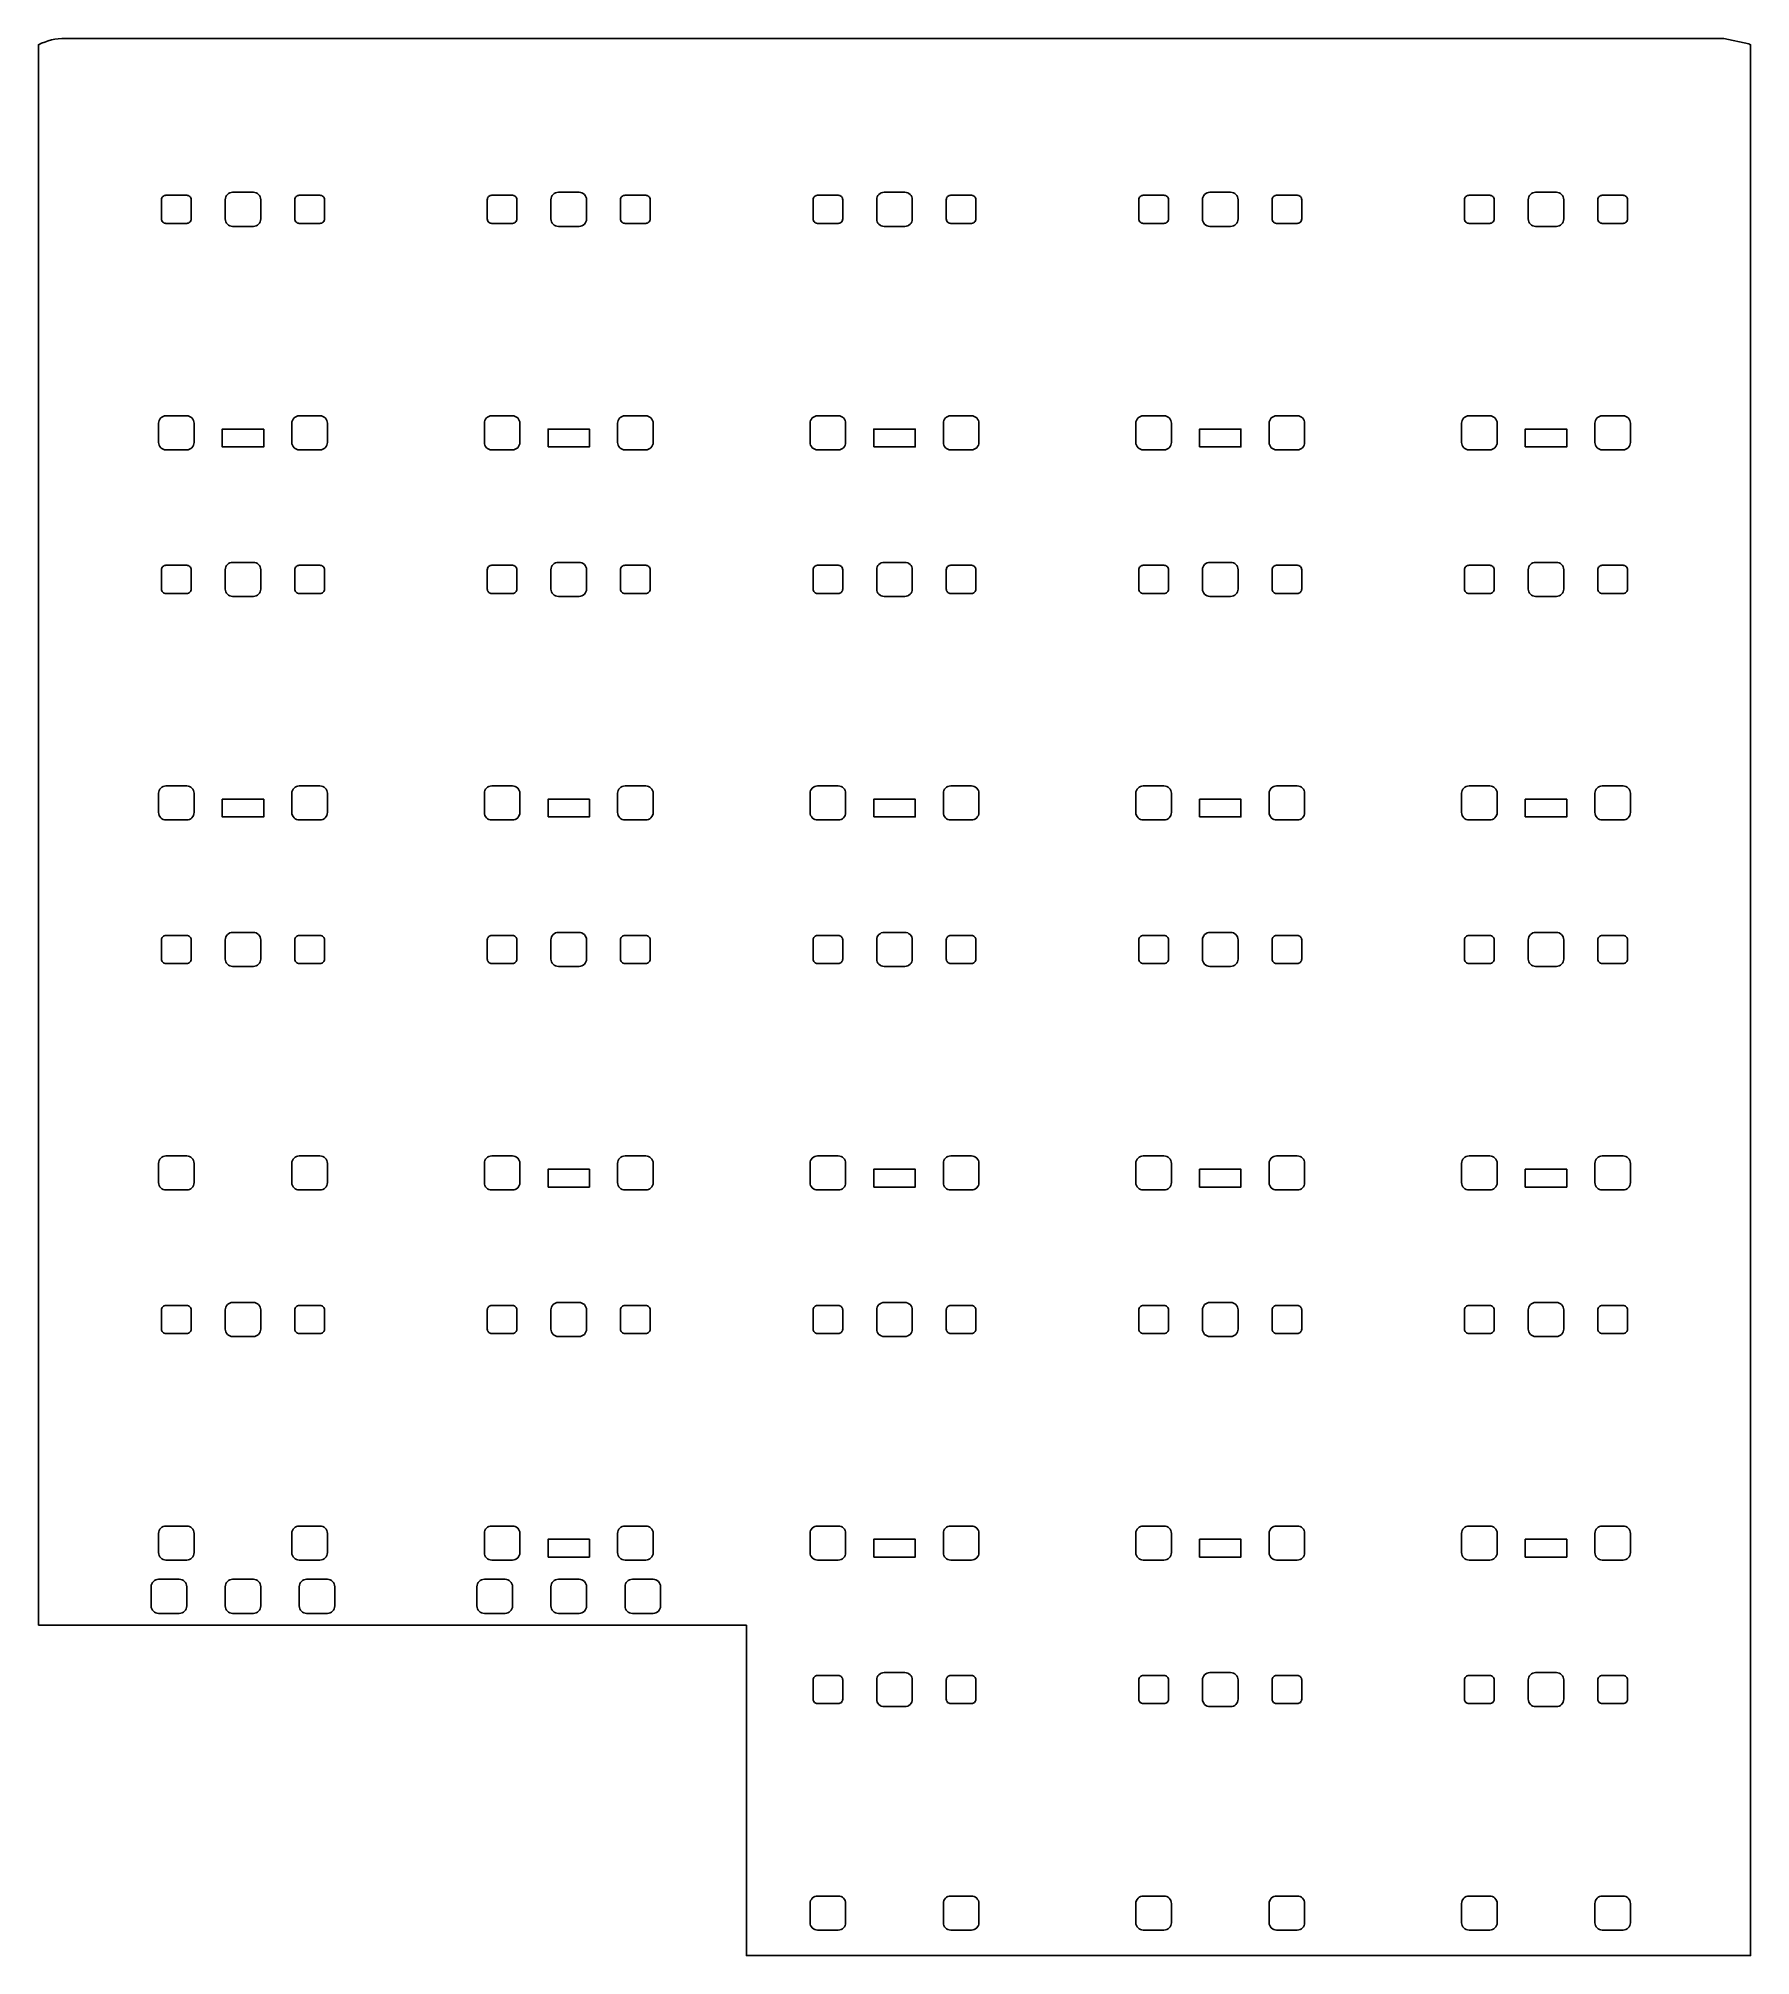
# Model space of a CAD drawing. Header units: millimetres. Extents: x -28.9 to 28.9, y -12.3 to 52.5.
import ezdxf

# ---------------------------------------------------------------- set-up
doc = ezdxf.new("R2010")
doc.units = ezdxf.units.MM
doc.layers.get('0').update_dxf_attribs({"linetype": 'CONTINUOUS'})

msp = doc.modelspace()

# ---------------------------------------------------------------- linework, layer by layer
for points in [[(-28.91, -1.1), (-28.91, 52.281, -0.118648), (-28, 52.5), (28, 52.5), (28.844, 52.313, -0.00916), (28.91, 52.281), (28.91, -12.262), (-5, -12.262), (-5, -1.1)], [(-22.35, 46.15, -0.414214), (-22.6, 46.4), (-22.6, 47.05, -0.414214), (-22.35, 47.3), (-21.65, 47.3, -0.414214), (-21.4, 47.05), (-21.4, 46.4, -0.414214), (-21.65, 46.15)], [(-11.35, 46.15, -0.414214), (-11.6, 46.4), (-11.6, 47.05, -0.414214), (-11.35, 47.3), (-10.65, 47.3, -0.414214), (-10.4, 47.05), (-10.4, 46.4, -0.414214), (-10.65, 46.15)], [(-0.35, 46.15, -0.414214), (-0.6, 46.4), (-0.6, 47.05, -0.414214), (-0.35, 47.3), (0.35, 47.3, -0.414214), (0.6, 47.05), (0.6, 46.4, -0.414214), (0.35, 46.15)], [(10.65, 46.15, -0.414214), (10.4, 46.4), (10.4, 47.05, -0.414214), (10.65, 47.3), (11.35, 47.3, -0.414214), (11.6, 47.05), (11.6, 46.4, -0.414214), (11.35, 46.15)], [(22.6, 46.4), (22.6, 47.05, 0.414214), (22.35, 47.3), (21.65, 47.3, 0.414214), (21.4, 47.05), (21.4, 46.4, 0.414214), (21.65, 46.15), (22.35, 46.15, 0.414214)], [(-24.75, 47.05, -0.414214), (-24.6, 47.2), (-23.9, 47.2, -0.414214), (-23.75, 47.05), (-23.75, 46.4, -0.414214), (-23.9, 46.25), (-24.6, 46.25, -0.414214), (-24.75, 46.4)], [(-19.4, 47.2, -0.414214), (-19.25, 47.05), (-19.25, 46.4, -0.414214), (-19.4, 46.25), (-20.1, 46.25, -0.414214), (-20.25, 46.4), (-20.25, 47.05, -0.414214), (-20.1, 47.2)], [(-13.75, 47.05, -0.414214), (-13.6, 47.2), (-12.9, 47.2, -0.414214), (-12.75, 47.05), (-12.75, 46.4, -0.414214), (-12.9, 46.25), (-13.6, 46.25, -0.414214), (-13.75, 46.4)], [(-8.4, 47.2, -0.414214), (-8.25, 47.05), (-8.25, 46.4, -0.414214), (-8.4, 46.25), (-9.1, 46.25, -0.414214), (-9.25, 46.4), (-9.25, 47.05, -0.414214), (-9.1, 47.2)], [(-2.75, 47.05, -0.414214), (-2.6, 47.2), (-1.9, 47.2, -0.414214), (-1.75, 47.05), (-1.75, 46.4, -0.414214), (-1.9, 46.25), (-2.6, 46.25, -0.414214), (-2.75, 46.4)], [(2.6, 47.2, -0.414214), (2.75, 47.05), (2.75, 46.4, -0.414214), (2.6, 46.25), (1.9, 46.25, -0.414214), (1.75, 46.4), (1.75, 47.05, -0.414214), (1.9, 47.2)], [(8.25, 47.05, -0.414214), (8.4, 47.2), (9.1, 47.2, -0.414214), (9.25, 47.05), (9.25, 46.4, -0.414214), (9.1, 46.25), (8.4, 46.25, -0.414214), (8.25, 46.4)], [(13.6, 47.2, -0.414214), (13.75, 47.05), (13.75, 46.4, -0.414214), (13.6, 46.25), (12.9, 46.25, -0.414214), (12.75, 46.4), (12.75, 47.05, -0.414214), (12.9, 47.2)], [(19.25, 47.05, -0.414214), (19.4, 47.2), (20.1, 47.2, -0.414214), (20.25, 47.05), (20.25, 46.4, -0.414214), (20.1, 46.25), (19.4, 46.25, -0.414214), (19.25, 46.4)], [(24.6, 47.2, -0.414214), (24.75, 47.05), (24.75, 46.4, -0.414214), (24.6, 46.25), (23.9, 46.25, -0.414214), (23.75, 46.4), (23.75, 47.05, -0.414214), (23.9, 47.2)], [(-24.85, 39.5, -0.414214), (-24.6, 39.75), (-23.9, 39.75, -0.414214), (-23.65, 39.5), (-23.65, 38.85, -0.414214), (-23.9, 38.6), (-24.6, 38.6, -0.414214), (-24.85, 38.85)], [(-20.1, 38.6, -0.414214), (-20.35, 38.85), (-20.35, 39.5, -0.414214), (-20.1, 39.75), (-19.4, 39.75, -0.414214), (-19.15, 39.5), (-19.15, 38.85, -0.414214), (-19.4, 38.6)], [(-13.85, 39.5, -0.414214), (-13.6, 39.75), (-12.9, 39.75, -0.414214), (-12.65, 39.5), (-12.65, 38.85, -0.414214), (-12.9, 38.6), (-13.6, 38.6, -0.414214), (-13.85, 38.85)], [(-9.1, 38.6, -0.414214), (-9.35, 38.85), (-9.35, 39.5, -0.414214), (-9.1, 39.75), (-8.4, 39.75, -0.414214), (-8.15, 39.5), (-8.15, 38.85, -0.414214), (-8.4, 38.6)], [(-2.85, 39.5, -0.414214), (-2.6, 39.75), (-1.9, 39.75, -0.414214), (-1.65, 39.5), (-1.65, 38.85, -0.414214), (-1.9, 38.6), (-2.6, 38.6, -0.414214), (-2.85, 38.85)], [(1.9, 38.6, -0.414214), (1.65, 38.85), (1.65, 39.5, -0.414214), (1.9, 39.75), (2.6, 39.75, -0.414214), (2.85, 39.5), (2.85, 38.85, -0.414214), (2.6, 38.6)], [(8.15, 39.5, -0.414214), (8.4, 39.75), (9.1, 39.75, -0.414214), (9.35, 39.5), (9.35, 38.85, -0.414214), (9.1, 38.6), (8.4, 38.6, -0.414214), (8.15, 38.85)], [(12.9, 38.6, -0.414214), (12.65, 38.85), (12.65, 39.5, -0.414214), (12.9, 39.75), (13.6, 39.75, -0.414214), (13.85, 39.5), (13.85, 38.85, -0.414214), (13.6, 38.6)], [(19.4, 38.6), (20.1, 38.6, 0.414214), (20.35, 38.85), (20.35, 39.5, 0.414214), (20.1, 39.75), (19.4, 39.75, 0.414214), (19.15, 39.5), (19.15, 38.85, 0.414214)], [(24.85, 38.85), (24.85, 39.5, 0.414214), (24.6, 39.75), (23.9, 39.75, 0.414214), (23.65, 39.5), (23.65, 38.85, 0.414214), (23.9, 38.6), (24.6, 38.6, 0.414214)], [(-24.75, 34.55, -0.414214), (-24.6, 34.7), (-23.9, 34.7, -0.414214), (-23.75, 34.55), (-23.75, 33.9, -0.414214), (-23.9, 33.75), (-24.6, 33.75, -0.414214), (-24.75, 33.9)], [(-22.35, 33.65, -0.414214), (-22.6, 33.9), (-22.6, 34.55, -0.414214), (-22.35, 34.8), (-21.65, 34.8, -0.414214), (-21.4, 34.55), (-21.4, 33.9, -0.414214), (-21.65, 33.65)], [(-19.4, 34.7, -0.414214), (-19.25, 34.55), (-19.25, 33.9, -0.414214), (-19.4, 33.75), (-20.1, 33.75, -0.414214), (-20.25, 33.9), (-20.25, 34.55, -0.414214), (-20.1, 34.7)], [(-13.75, 34.55, -0.414214), (-13.6, 34.7), (-12.9, 34.7, -0.414214), (-12.75, 34.55), (-12.75, 33.9, -0.414214), (-12.9, 33.75), (-13.6, 33.75, -0.414214), (-13.75, 33.9)], [(-11.35, 33.65, -0.414214), (-11.6, 33.9), (-11.6, 34.55, -0.414214), (-11.35, 34.8), (-10.65, 34.8, -0.414214), (-10.4, 34.55), (-10.4, 33.9, -0.414214), (-10.65, 33.65)], [(-8.4, 34.7, -0.414214), (-8.25, 34.55), (-8.25, 33.9, -0.414214), (-8.4, 33.75), (-9.1, 33.75, -0.414214), (-9.25, 33.9), (-9.25, 34.55, -0.414214), (-9.1, 34.7)], [(-2.75, 34.55, -0.414214), (-2.6, 34.7), (-1.9, 34.7, -0.414214), (-1.75, 34.55), (-1.75, 33.9, -0.414214), (-1.9, 33.75), (-2.6, 33.75, -0.414214), (-2.75, 33.9)], [(-0.35, 33.65, -0.414214), (-0.6, 33.9), (-0.6, 34.55, -0.414214), (-0.35, 34.8), (0.35, 34.8, -0.414214), (0.6, 34.55), (0.6, 33.9, -0.414214), (0.35, 33.65)], [(2.6, 34.7, -0.414214), (2.75, 34.55), (2.75, 33.9, -0.414214), (2.6, 33.75), (1.9, 33.75, -0.414214), (1.75, 33.9), (1.75, 34.55, -0.414214), (1.9, 34.7)], [(8.25, 34.55, -0.414214), (8.4, 34.7), (9.1, 34.7, -0.414214), (9.25, 34.55), (9.25, 33.9, -0.414214), (9.1, 33.75), (8.4, 33.75, -0.414214), (8.25, 33.9)], [(10.65, 33.65, -0.414214), (10.4, 33.9), (10.4, 34.55, -0.414214), (10.65, 34.8), (11.35, 34.8, -0.414214), (11.6, 34.55), (11.6, 33.9, -0.414214), (11.35, 33.65)], [(13.6, 34.7, -0.414214), (13.75, 34.55), (13.75, 33.9, -0.414214), (13.6, 33.75), (12.9, 33.75, -0.414214), (12.75, 33.9), (12.75, 34.55, -0.414214), (12.9, 34.7)], [(19.25, 34.55, -0.414214), (19.4, 34.7), (20.1, 34.7, -0.414214), (20.25, 34.55), (20.25, 33.9, -0.414214), (20.1, 33.75), (19.4, 33.75, -0.414214), (19.25, 33.9)], [(21.65, 33.65, -0.414214), (21.4, 33.9), (21.4, 34.55, -0.414214), (21.65, 34.8), (22.35, 34.8, -0.414214), (22.6, 34.55), (22.6, 33.9, -0.414214), (22.35, 33.65)], [(24.6, 34.7, -0.414214), (24.75, 34.55), (24.75, 33.9, -0.414214), (24.6, 33.75), (23.9, 33.75, -0.414214), (23.75, 33.9), (23.75, 34.55, -0.414214), (23.9, 34.7)], [(-24.85, 27, -0.414214), (-24.6, 27.25), (-23.9, 27.25, -0.414214), (-23.65, 27), (-23.65, 26.35, -0.414214), (-23.9, 26.1), (-24.6, 26.1, -0.414214), (-24.85, 26.35)], [(-20.1, 26.1, -0.414214), (-20.35, 26.35), (-20.35, 27, -0.414214), (-20.1, 27.25), (-19.4, 27.25, -0.414214), (-19.15, 27), (-19.15, 26.35, -0.414214), (-19.4, 26.1)], [(-13.85, 27, -0.414214), (-13.6, 27.25), (-12.9, 27.25, -0.414214), (-12.65, 27), (-12.65, 26.35, -0.414214), (-12.9, 26.1), (-13.6, 26.1, -0.414214), (-13.85, 26.35)], [(-9.1, 26.1, -0.414214), (-9.35, 26.35), (-9.35, 27, -0.414214), (-9.1, 27.25), (-8.4, 27.25, -0.414214), (-8.15, 27), (-8.15, 26.35, -0.414214), (-8.4, 26.1)], [(-2.85, 27, -0.414214), (-2.6, 27.25), (-1.9, 27.25, -0.414214), (-1.65, 27), (-1.65, 26.35, -0.414214), (-1.9, 26.1), (-2.6, 26.1, -0.414214), (-2.85, 26.35)], [(1.9, 26.1, -0.414214), (1.65, 26.35), (1.65, 27, -0.414214), (1.9, 27.25), (2.6, 27.25, -0.414214), (2.85, 27), (2.85, 26.35, -0.414214), (2.6, 26.1)], [(8.15, 27, -0.414214), (8.4, 27.25), (9.1, 27.25, -0.414214), (9.35, 27), (9.35, 26.35, -0.414214), (9.1, 26.1), (8.4, 26.1, -0.414214), (8.15, 26.35)], [(12.9, 26.1, -0.414214), (12.65, 26.35), (12.65, 27, -0.414214), (12.9, 27.25), (13.6, 27.25, -0.414214), (13.85, 27), (13.85, 26.35, -0.414214), (13.6, 26.1)], [(19.15, 27, -0.414214), (19.4, 27.25), (20.1, 27.25, -0.414214), (20.35, 27), (20.35, 26.35, -0.414214), (20.1, 26.1), (19.4, 26.1, -0.414214), (19.15, 26.35)], [(23.9, 26.1, -0.414214), (23.65, 26.35), (23.65, 27, -0.414214), (23.9, 27.25), (24.6, 27.25, -0.414214), (24.85, 27), (24.85, 26.35, -0.414214), (24.6, 26.1)], [(-24.75, 22.05, -0.414214), (-24.6, 22.2), (-23.9, 22.2, -0.414214), (-23.75, 22.05), (-23.75, 21.4, -0.414214), (-23.9, 21.25), (-24.6, 21.25, -0.414214), (-24.75, 21.4)], [(-22.35, 21.15, -0.414214), (-22.6, 21.4), (-22.6, 22.05, -0.414214), (-22.35, 22.3), (-21.65, 22.3, -0.414214), (-21.4, 22.05), (-21.4, 21.4, -0.414214), (-21.65, 21.15)], [(-19.4, 22.2, -0.414214), (-19.25, 22.05), (-19.25, 21.4, -0.414214), (-19.4, 21.25), (-20.1, 21.25, -0.414214), (-20.25, 21.4), (-20.25, 22.05, -0.414214), (-20.1, 22.2)], [(-13.75, 22.05, -0.414214), (-13.6, 22.2), (-12.9, 22.2, -0.414214), (-12.75, 22.05), (-12.75, 21.4, -0.414214), (-12.9, 21.25), (-13.6, 21.25, -0.414214), (-13.75, 21.4)], [(-11.35, 21.15, -0.414214), (-11.6, 21.4), (-11.6, 22.05, -0.414214), (-11.35, 22.3), (-10.65, 22.3, -0.414214), (-10.4, 22.05), (-10.4, 21.4, -0.414214), (-10.65, 21.15)], [(-8.4, 22.2, -0.414214), (-8.25, 22.05), (-8.25, 21.4, -0.414214), (-8.4, 21.25), (-9.1, 21.25, -0.414214), (-9.25, 21.4), (-9.25, 22.05, -0.414214), (-9.1, 22.2)], [(-2.75, 22.05, -0.414214), (-2.6, 22.2), (-1.9, 22.2, -0.414214), (-1.75, 22.05), (-1.75, 21.4, -0.414214), (-1.9, 21.25), (-2.6, 21.25, -0.414214), (-2.75, 21.4)], [(-0.35, 21.15, -0.414214), (-0.6, 21.4), (-0.6, 22.05, -0.414214), (-0.35, 22.3), (0.35, 22.3, -0.414214), (0.6, 22.05), (0.6, 21.4, -0.414214), (0.35, 21.15)], [(2.6, 22.2, -0.414214), (2.75, 22.05), (2.75, 21.4, -0.414214), (2.6, 21.25), (1.9, 21.25, -0.414214), (1.75, 21.4), (1.75, 22.05, -0.414214), (1.9, 22.2)], [(8.25, 22.05, -0.414214), (8.4, 22.2), (9.1, 22.2, -0.414214), (9.25, 22.05), (9.25, 21.4, -0.414214), (9.1, 21.25), (8.4, 21.25, -0.414214), (8.25, 21.4)], [(10.65, 21.15, -0.414214), (10.4, 21.4), (10.4, 22.05, -0.414214), (10.65, 22.3), (11.35, 22.3, -0.414214), (11.6, 22.05), (11.6, 21.4, -0.414214), (11.35, 21.15)], [(13.6, 22.2, -0.414214), (13.75, 22.05), (13.75, 21.4, -0.414214), (13.6, 21.25), (12.9, 21.25, -0.414214), (12.75, 21.4), (12.75, 22.05, -0.414214), (12.9, 22.2)], [(19.25, 22.05, -0.414214), (19.4, 22.2), (20.1, 22.2, -0.414214), (20.25, 22.05), (20.25, 21.4, -0.414214), (20.1, 21.25), (19.4, 21.25, -0.414214), (19.25, 21.4)], [(21.65, 21.15, -0.414214), (21.4, 21.4), (21.4, 22.05, -0.414214), (21.65, 22.3), (22.35, 22.3, -0.414214), (22.6, 22.05), (22.6, 21.4, -0.414214), (22.35, 21.15)], [(24.6, 22.2, -0.414214), (24.75, 22.05), (24.75, 21.4, -0.414214), (24.6, 21.25), (23.9, 21.25, -0.414214), (23.75, 21.4), (23.75, 22.05, -0.414214), (23.9, 22.2)], [(-24.85, 14.5, -0.414214), (-24.6, 14.75), (-23.9, 14.75, -0.414214), (-23.65, 14.5), (-23.65, 13.85, -0.414214), (-23.9, 13.6), (-24.6, 13.6, -0.414214), (-24.85, 13.85)], [(-20.1, 13.6, -0.414214), (-20.35, 13.85), (-20.35, 14.5, -0.414214), (-20.1, 14.75), (-19.4, 14.75, -0.414214), (-19.15, 14.5), (-19.15, 13.85, -0.414214), (-19.4, 13.6)], [(-13.85, 14.5, -0.414214), (-13.6, 14.75), (-12.9, 14.75, -0.414214), (-12.65, 14.5), (-12.65, 13.85, -0.414214), (-12.9, 13.6), (-13.6, 13.6, -0.414214), (-13.85, 13.85)], [(-9.1, 13.6, -0.414214), (-9.35, 13.85), (-9.35, 14.5, -0.414214), (-9.1, 14.75), (-8.4, 14.75, -0.414214), (-8.15, 14.5), (-8.15, 13.85, -0.414214), (-8.4, 13.6)], [(-2.85, 14.5, -0.414214), (-2.6, 14.75), (-1.9, 14.75, -0.414214), (-1.65, 14.5), (-1.65, 13.85, -0.414214), (-1.9, 13.6), (-2.6, 13.6, -0.414214), (-2.85, 13.85)], [(1.9, 13.6, -0.414214), (1.65, 13.85), (1.65, 14.5, -0.414214), (1.9, 14.75), (2.6, 14.75, -0.414214), (2.85, 14.5), (2.85, 13.85, -0.414214), (2.6, 13.6)], [(8.15, 14.5, -0.414214), (8.4, 14.75), (9.1, 14.75, -0.414214), (9.35, 14.5), (9.35, 13.85, -0.414214), (9.1, 13.6), (8.4, 13.6, -0.414214), (8.15, 13.85)], [(12.9, 13.6, -0.414214), (12.65, 13.85), (12.65, 14.5, -0.414214), (12.9, 14.75), (13.6, 14.75, -0.414214), (13.85, 14.5), (13.85, 13.85, -0.414214), (13.6, 13.6)], [(19.15, 14.5, -0.414214), (19.4, 14.75), (20.1, 14.75, -0.414214), (20.35, 14.5), (20.35, 13.85, -0.414214), (20.1, 13.6), (19.4, 13.6, -0.414214), (19.15, 13.85)], [(23.9, 13.6, -0.414214), (23.65, 13.85), (23.65, 14.5, -0.414214), (23.9, 14.75), (24.6, 14.75, -0.414214), (24.85, 14.5), (24.85, 13.85, -0.414214), (24.6, 13.6)], [(-22.35, 8.65, -0.414214), (-22.6, 8.9), (-22.6, 9.55, -0.414214), (-22.35, 9.8), (-21.65, 9.8, -0.414214), (-21.4, 9.55), (-21.4, 8.9, -0.414214), (-21.65, 8.65)], [(-11.35, 8.65, -0.414214), (-11.6, 8.9), (-11.6, 9.55, -0.414214), (-11.35, 9.8), (-10.65, 9.8, -0.414214), (-10.4, 9.55), (-10.4, 8.9, -0.414214), (-10.65, 8.65)], [(-0.35, 8.65, -0.414214), (-0.6, 8.9), (-0.6, 9.55, -0.414214), (-0.35, 9.8), (0.35, 9.8, -0.414214), (0.6, 9.55), (0.6, 8.9, -0.414214), (0.35, 8.65)], [(10.65, 8.65, -0.414214), (10.4, 8.9), (10.4, 9.55, -0.414214), (10.65, 9.8), (11.35, 9.8, -0.414214), (11.6, 9.55), (11.6, 8.9, -0.414214), (11.35, 8.65)], [(21.65, 8.65, -0.414214), (21.4, 8.9), (21.4, 9.55, -0.414214), (21.65, 9.8), (22.35, 9.8, -0.414214), (22.6, 9.55), (22.6, 8.9, -0.414214), (22.35, 8.65)], [(-24.75, 9.55, -0.414214), (-24.6, 9.7), (-23.9, 9.7, -0.414214), (-23.75, 9.55), (-23.75, 8.9, -0.414214), (-23.9, 8.75), (-24.6, 8.75, -0.414214), (-24.75, 8.9)], [(-19.4, 9.7, -0.414214), (-19.25, 9.55), (-19.25, 8.9, -0.414214), (-19.4, 8.75), (-20.1, 8.75, -0.414214), (-20.25, 8.9), (-20.25, 9.55, -0.414214), (-20.1, 9.7)], [(-13.75, 9.55, -0.414214), (-13.6, 9.7), (-12.9, 9.7, -0.414214), (-12.75, 9.55), (-12.75, 8.9, -0.414214), (-12.9, 8.75), (-13.6, 8.75, -0.414214), (-13.75, 8.9)], [(-8.4, 9.7, -0.414214), (-8.25, 9.55), (-8.25, 8.9, -0.414214), (-8.4, 8.75), (-9.1, 8.75, -0.414214), (-9.25, 8.9), (-9.25, 9.55, -0.414214), (-9.1, 9.7)], [(-2.75, 9.55, -0.414214), (-2.6, 9.7), (-1.9, 9.7, -0.414214), (-1.75, 9.55), (-1.75, 8.9, -0.414214), (-1.9, 8.75), (-2.6, 8.75, -0.414214), (-2.75, 8.9)], [(2.6, 9.7, -0.414214), (2.75, 9.55), (2.75, 8.9, -0.414214), (2.6, 8.75), (1.9, 8.75, -0.414214), (1.75, 8.9), (1.75, 9.55, -0.414214), (1.9, 9.7)], [(8.25, 9.55, -0.414214), (8.4, 9.7), (9.1, 9.7, -0.414214), (9.25, 9.55), (9.25, 8.9, -0.414214), (9.1, 8.75), (8.4, 8.75, -0.414214), (8.25, 8.9)], [(13.6, 9.7, -0.414214), (13.75, 9.55), (13.75, 8.9, -0.414214), (13.6, 8.75), (12.9, 8.75, -0.414214), (12.75, 8.9), (12.75, 9.55, -0.414214), (12.9, 9.7)], [(19.25, 9.55, -0.414214), (19.4, 9.7), (20.1, 9.7, -0.414214), (20.25, 9.55), (20.25, 8.9, -0.414214), (20.1, 8.75), (19.4, 8.75, -0.414214), (19.25, 8.9)], [(24.6, 9.7, -0.414214), (24.75, 9.55), (24.75, 8.9, -0.414214), (24.6, 8.75), (23.9, 8.75, -0.414214), (23.75, 8.9), (23.75, 9.55, -0.414214), (23.9, 9.7)], [(-24.85, 2, -0.414214), (-24.6, 2.25), (-23.9, 2.25, -0.414214), (-23.65, 2), (-23.65, 1.35, -0.414214), (-23.9, 1.1), (-24.6, 1.1, -0.414214), (-24.85, 1.35)], [(-20.1, 1.1, -0.414214), (-20.35, 1.35), (-20.35, 2, -0.414214), (-20.1, 2.25), (-19.4, 2.25, -0.414214), (-19.15, 2), (-19.15, 1.35, -0.414214), (-19.4, 1.1)], [(-13.85, 2, -0.414214), (-13.6, 2.25), (-12.9, 2.25, -0.414214), (-12.65, 2), (-12.65, 1.35, -0.414214), (-12.9, 1.1), (-13.6, 1.1, -0.414214), (-13.85, 1.35)], [(-9.1, 1.1, -0.414214), (-9.35, 1.35), (-9.35, 2, -0.414214), (-9.1, 2.25), (-8.4, 2.25, -0.414214), (-8.15, 2), (-8.15, 1.35, -0.414214), (-8.4, 1.1)], [(-2.85, 2, -0.414214), (-2.6, 2.25), (-1.9, 2.25, -0.414214), (-1.65, 2), (-1.65, 1.35, -0.414214), (-1.9, 1.1), (-2.6, 1.1, -0.414214), (-2.85, 1.35)], [(1.9, 1.1, -0.414214), (1.65, 1.35), (1.65, 2, -0.414214), (1.9, 2.25), (2.6, 2.25, -0.414214), (2.85, 2), (2.85, 1.35, -0.414214), (2.6, 1.1)], [(8.15, 2, -0.414214), (8.4, 2.25), (9.1, 2.25, -0.414214), (9.35, 2), (9.35, 1.35, -0.414214), (9.1, 1.1), (8.4, 1.1, -0.414214), (8.15, 1.35)], [(12.9, 1.1, -0.414214), (12.65, 1.35), (12.65, 2, -0.414214), (12.9, 2.25), (13.6, 2.25, -0.414214), (13.85, 2), (13.85, 1.35, -0.414214), (13.6, 1.1)], [(19.15, 2, -0.414214), (19.4, 2.25), (20.1, 2.25, -0.414214), (20.35, 2), (20.35, 1.35, -0.414214), (20.1, 1.1), (19.4, 1.1, -0.414214), (19.15, 1.35)], [(23.9, 1.1, -0.414214), (23.65, 1.35), (23.65, 2, -0.414214), (23.9, 2.25), (24.6, 2.25, -0.414214), (24.85, 2), (24.85, 1.35, -0.414214), (24.6, 1.1)], [(-23.9, -0.45, -0.414214), (-24.15, -0.7), (-24.85, -0.7, -0.414214), (-25.1, -0.45), (-25.1, 0.2, -0.414214), (-24.85, 0.45), (-24.15, 0.45, -0.414214), (-23.9, 0.2)], [(-22.35, -0.7, -0.414214), (-22.6, -0.45), (-22.6, 0.2, -0.414214), (-22.35, 0.45), (-21.65, 0.45, -0.414214), (-21.4, 0.2), (-21.4, -0.45, -0.414214), (-21.65, -0.7)], [(-19.85, -0.7, -0.414214), (-20.1, -0.45), (-20.1, 0.2, -0.414214), (-19.85, 0.45), (-19.15, 0.45, -0.414214), (-18.9, 0.2), (-18.9, -0.45, -0.414214), (-19.15, -0.7)], [(-13.15, 0.45, -0.414214), (-12.9, 0.2), (-12.9, -0.45, -0.414214), (-13.15, -0.7), (-13.85, -0.7, -0.414214), (-14.1, -0.45), (-14.1, 0.2, -0.414214), (-13.85, 0.45)], [(-10.65, 0.45, -0.414214), (-10.4, 0.2), (-10.4, -0.45, -0.414214), (-10.65, -0.7), (-11.35, -0.7, -0.414214), (-11.6, -0.45), (-11.6, 0.2, -0.414214), (-11.35, 0.45)], [(-8.15, 0.45, -0.414214), (-7.9, 0.2), (-7.9, -0.45, -0.414214), (-8.15, -0.7), (-8.85, -0.7, -0.414214), (-9.1, -0.45), (-9.1, 0.2, -0.414214), (-8.85, 0.45)], [(-2.75, -2.95, -0.414214), (-2.6, -2.8), (-1.9, -2.8, -0.414214), (-1.75, -2.95), (-1.75, -3.6, -0.414214), (-1.9, -3.75), (-2.6, -3.75, -0.414214), (-2.75, -3.6)], [(-0.35, -3.85, -0.414214), (-0.6, -3.6), (-0.6, -2.95, -0.414214), (-0.35, -2.7), (0.35, -2.7, -0.414214), (0.6, -2.95), (0.6, -3.6, -0.414214), (0.35, -3.85)], [(2.6, -2.8, -0.414214), (2.75, -2.95), (2.75, -3.6, -0.414214), (2.6, -3.75), (1.9, -3.75, -0.414214), (1.75, -3.6), (1.75, -2.95, -0.414214), (1.9, -2.8)], [(8.25, -2.95, -0.414214), (8.4, -2.8), (9.1, -2.8, -0.414214), (9.25, -2.95), (9.25, -3.6, -0.414214), (9.1, -3.75), (8.4, -3.75, -0.414214), (8.25, -3.6)], [(10.65, -3.85, -0.414214), (10.4, -3.6), (10.4, -2.95, -0.414214), (10.65, -2.7), (11.35, -2.7, -0.414214), (11.6, -2.95), (11.6, -3.6, -0.414214), (11.35, -3.85)], [(13.6, -2.8, -0.414214), (13.75, -2.95), (13.75, -3.6, -0.414214), (13.6, -3.75), (12.9, -3.75, -0.414214), (12.75, -3.6), (12.75, -2.95, -0.414214), (12.9, -2.8)], [(20.25, -3.6, -0.414214), (20.1, -3.75), (19.4, -3.75, -0.414214), (19.25, -3.6), (19.25, -2.95, -0.414214), (19.4, -2.8), (20.1, -2.8, -0.414214), (20.25, -2.95)], [(21.65, -3.85, -0.414214), (21.4, -3.6), (21.4, -2.95, -0.414214), (21.65, -2.7), (22.35, -2.7, -0.414214), (22.6, -2.95), (22.6, -3.6, -0.414214), (22.35, -3.85)], [(24.75, -3.6, -0.414214), (24.6, -3.75), (23.9, -3.75, -0.414214), (23.75, -3.6), (23.75, -2.95, -0.414214), (23.9, -2.8), (24.6, -2.8, -0.414214), (24.75, -2.95)], [(-2.85, -10.5, -0.414214), (-2.6, -10.25), (-1.9, -10.25, -0.414214), (-1.65, -10.5), (-1.65, -11.15, -0.414214), (-1.9, -11.4), (-2.6, -11.4, -0.414214), (-2.85, -11.15)], [(1.9, -11.4, -0.414214), (1.65, -11.15), (1.65, -10.5, -0.414214), (1.9, -10.25), (2.6, -10.25, -0.414214), (2.85, -10.5), (2.85, -11.15, -0.414214), (2.6, -11.4)], [(8.15, -10.5, -0.414214), (8.4, -10.25), (9.1, -10.25, -0.414214), (9.35, -10.5), (9.35, -11.15, -0.414214), (9.1, -11.4), (8.4, -11.4, -0.414214), (8.15, -11.15)], [(12.9, -11.4, -0.414214), (12.65, -11.15), (12.65, -10.5, -0.414214), (12.9, -10.25), (13.6, -10.25, -0.414214), (13.85, -10.5), (13.85, -11.15, -0.414214), (13.6, -11.4)], [(19.15, -10.5, -0.414214), (19.4, -10.25), (20.1, -10.25, -0.414214), (20.35, -10.5), (20.35, -11.15, -0.414214), (20.1, -11.4), (19.4, -11.4, -0.414214), (19.15, -11.15)], [(23.9, -11.4, -0.414214), (23.65, -11.15), (23.65, -10.5, -0.414214), (23.9, -10.25), (24.6, -10.25, -0.414214), (24.85, -10.5), (24.85, -11.15, -0.414214), (24.6, -11.4)]]:
    msp.add_lwpolyline(points, format="xyb", close=True)
for points in [[(-21.3, 39.3), (-22.7, 39.3), (-22.7, 38.7), (-21.3, 38.7)], [(-11.7, 38.7), (-10.3, 38.7), (-10.3, 39.3), (-11.7, 39.3)], [(-0.7, 38.7), (0.7, 38.7), (0.7, 39.3), (-0.7, 39.3)], [(10.3, 38.7), (11.7, 38.7), (11.7, 39.3), (10.3, 39.3)], [(21.3, 38.7), (22.7, 38.7), (22.7, 39.3), (21.3, 39.3)], [(-21.3, 26.8), (-22.7, 26.8), (-22.7, 26.2), (-21.3, 26.2)], [(-11.7, 26.2), (-10.3, 26.2), (-10.3, 26.8), (-11.7, 26.8)], [(-0.7, 26.2), (0.7, 26.2), (0.7, 26.8), (-0.7, 26.8)], [(10.3, 26.2), (11.7, 26.2), (11.7, 26.8), (10.3, 26.8)], [(21.3, 26.2), (22.7, 26.2), (22.7, 26.8), (21.3, 26.8)], [(-11.7, 13.7), (-10.3, 13.7), (-10.3, 14.3), (-11.7, 14.3)], [(-0.7, 13.7), (0.7, 13.7), (0.7, 14.3), (-0.7, 14.3)], [(10.3, 13.7), (11.7, 13.7), (11.7, 14.3), (10.3, 14.3)], [(21.3, 13.7), (22.7, 13.7), (22.7, 14.3), (21.3, 14.3)], [(-11.7, 1.2), (-10.3, 1.2), (-10.3, 1.8), (-11.7, 1.8)], [(-0.7, 1.2), (0.7, 1.2), (0.7, 1.8), (-0.7, 1.8)], [(10.3, 1.2), (11.7, 1.2), (11.7, 1.8), (10.3, 1.8)], [(22.7, 1.8), (21.3, 1.8), (21.3, 1.2), (22.7, 1.2)]]:
    msp.add_lwpolyline(points, close=True)

doc.saveas('drawing.dxf')
